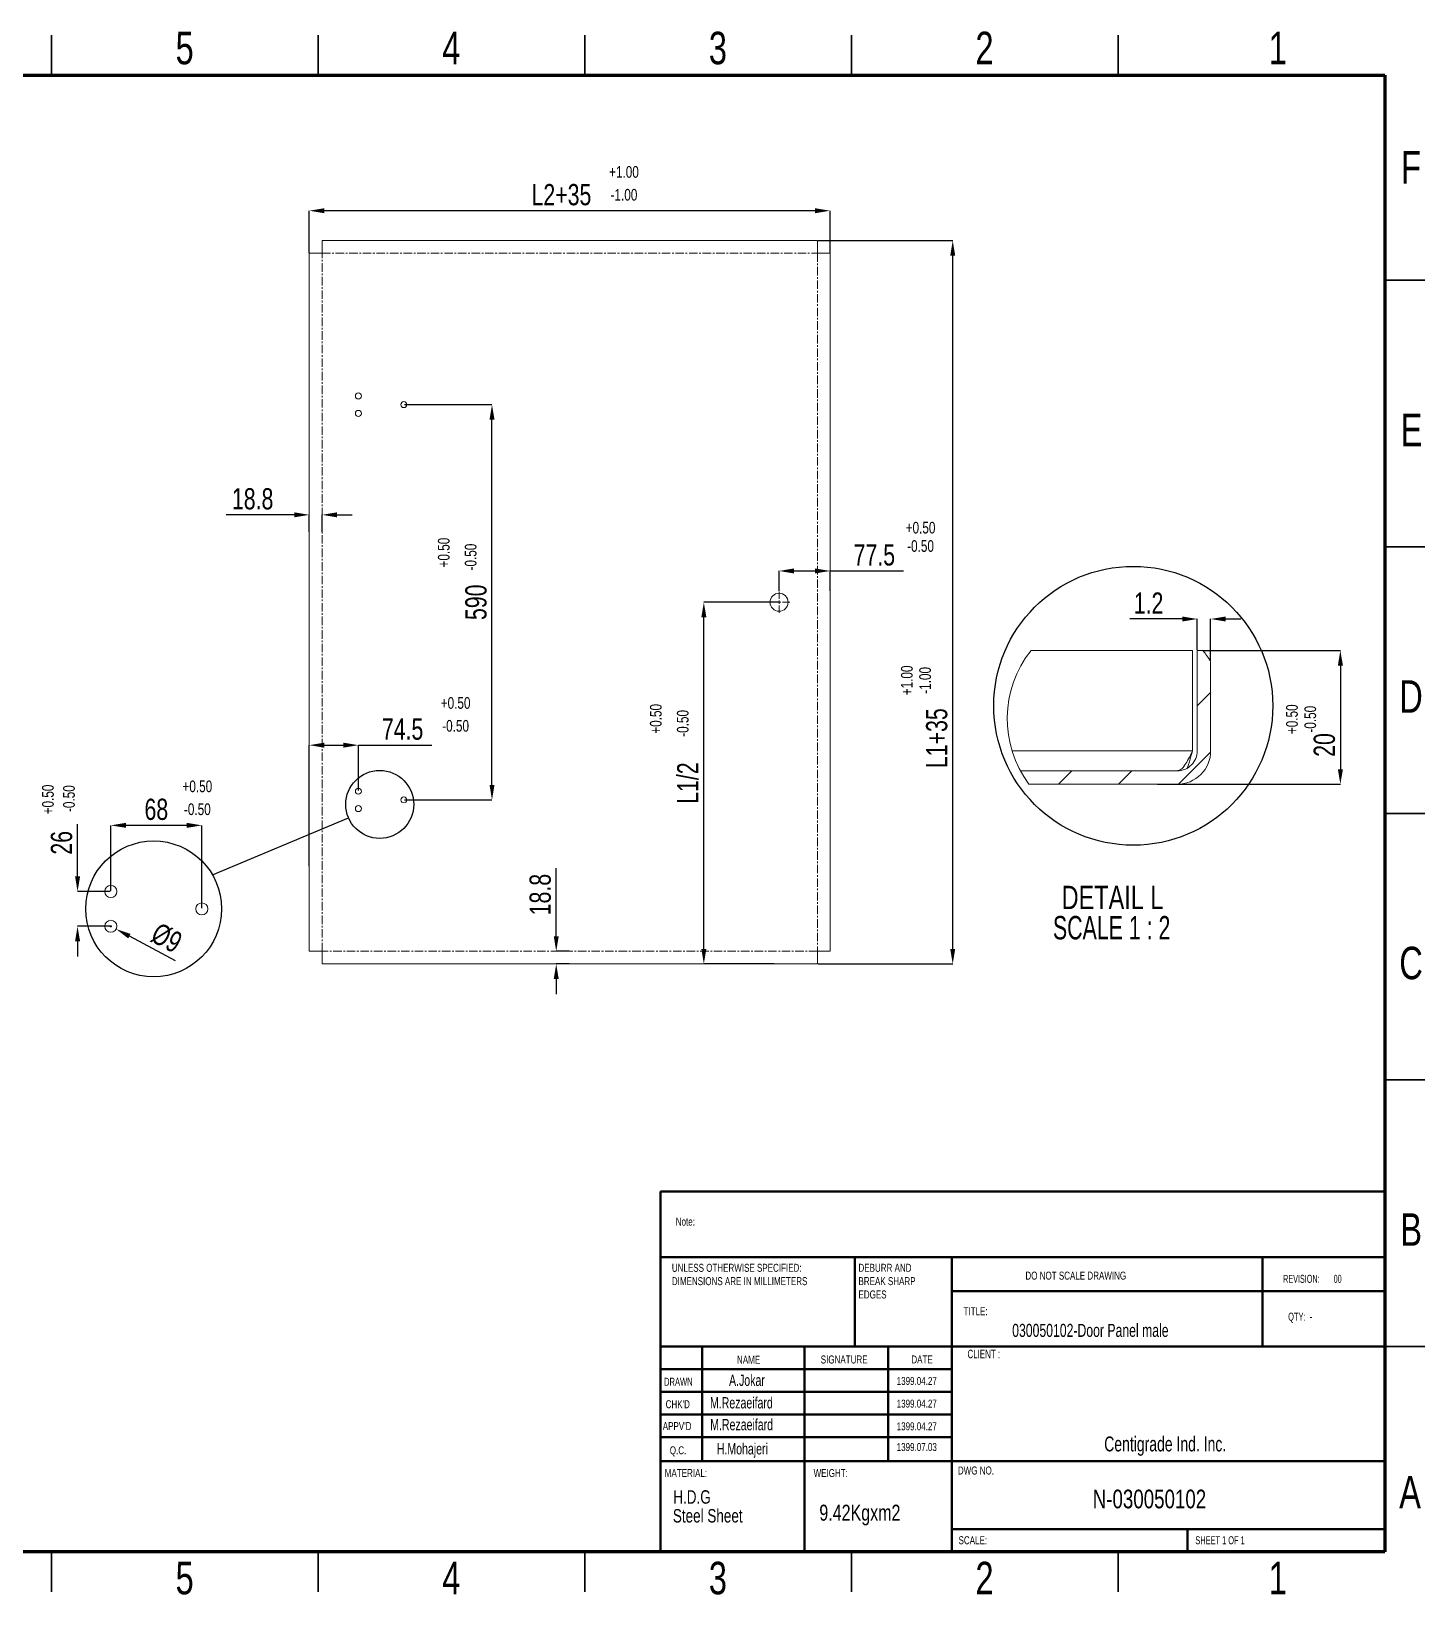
# Model space of a CAD drawing. Header units: millimetres. Extents: x 4737 to 8046, y 1342 to 3680.
# Drawn here: x 5962 to 8046, y 1342 to 3680 of the extents above; entities that cross this region are included whole.
import ezdxf

# ---------------------------------------------------------------- set-up
doc = ezdxf.new("R2010")
doc.units = ezdxf.units.MM
doc.linetypes.add('CENTERX2', pattern=[20.32, 12.7, -2.54, 2.54, -2.54])
doc.styles.add('SLDTEXTSTYLE0', font='TXT', dxfattribs={"width": 0.75})
doc.styles.add('SLDTEXTSTYLE1', font='TXT', dxfattribs={"width": 0.686449})
doc.styles.add('SLDTEXTSTYLE2', font='TXT', dxfattribs={"width": 0.652778})
doc.styles.add('SLDTEXTSTYLE3', font='TXT', dxfattribs={"width": 0.692308})
doc.styles.add('SLDTEXTSTYLE4', font='TXT', dxfattribs={"width": 0.7})
doc.styles.add('SLDTEXTSTYLE5', font='TXT', dxfattribs={"width": 0.678571})
doc.styles.add('SLDTEXTSTYLE6', font='TXT', dxfattribs={"width": 0.681818})
doc.dimstyles.new('SLDDIMSTYLE30', dxfattribs={"dimscale": 15, "dimtxt": 2.116667, "dimasz": 1.5, "dimexe": 0, "dimexo": 0.0625, "dimgap": 0.529167, "dimtad": 1, "dimdec": 0, "dimrnd": 1e-09, "dimzin": 12, "dimdsep": 46, "dimtxsty": 'SLDTEXTSTYLE0', "dimcen": 0.09, "dimadec": 0, "dimazin": 3, "dimtfac": 1, "dimtdec": 0, "dimtofl": 0, "dimtmove": 0, "dimatfit": 3, "dimfxl": 1, "dimfrac": 2, "dimtolj": 1, "dimtzin": 12, "dimarcsym": 0})

# ---------------------------------------------------------------- blocks, each defined once
blk = doc.blocks.new('SW_HATCH_5')
at = {"color": 0, "linetype": 'Continuous', "lineweight": 18}
for p, q in [((10.39, 5.89), (11.39, 6.89)), ((8.98, 0), (11.38, 2.4)), ((0, 0), (1, 1)), ((4.49, 0), (5.49, 1))]:
    blk.add_line(p, q, dxfattribs=at)
blk = doc.blocks.new('SW_NOTE_33')
at = {"color": 0, "linetype": 'Continuous', "lineweight": 0, "char_height": 3.5, "attachment_point": 2}
for s, insert, style in [('DETAIL L', (8.86, 4.51), 'SLDTEXTSTYLE0'), ('SCALE 1 : 2', (8.73, -0.01), 'SLDTEXTSTYLE6')]:
    blk.add_mtext(s, dxfattribs=dict(at, insert=insert, style=style))
blk = doc.blocks.new('SW_CENTERMARKSYMBOL_23')
at = {"color": 0, "linetype": 'Continuous', "lineweight": 0}
for p, q in [((-0.25, 0), (-0.8, 0)), ((0, 0), (-0.125, 0)), ((0, 0.25), (0, 0.8)), ((0, 0), (0, 0.125)), ((0, 0), (0, -0.125)), ((0, 0), (0.125, 0)), ((0.25, 0), (0.8, 0)), ((0, -0.25), (0, -0.8))]:
    blk.add_line(p, q, dxfattribs=at)
blk = doc.blocks.new('SW_NOTE_62')
at = {"color": 0, "linetype": 'Continuous', "lineweight": 0, "char_height": 1.5, "attachment_point": 1, "style": 'SLDTEXTSTYLE0'}
for s, insert in [('UNLESS OTHERWISE SPECIFIED:', (0, 1.93)), ('DIMENSIONS ARE IN MILLIMETERS', (0, -0.57))]:
    blk.add_mtext(s, dxfattribs=dict(at, insert=insert))
blk = doc.blocks.new('SW_NOTE_63')
at = {"color": 0, "linetype": 'Continuous', "lineweight": 0, "char_height": 1.5, "attachment_point": 1, "style": 'SLDTEXTSTYLE0'}
for s, insert in [('DEBURR AND', (0, 1.93)), ('BREAK SHARP', (0, -0.57)), ('EDGES', (0, -3.07))]:
    blk.add_mtext(s, dxfattribs=dict(at, insert=insert))
blk = doc.blocks.new('*D41')
at = {"color": 0, "lineweight": -2, "transparency": 16777216}
for p, q in [((7080.4, 2843.1), (7080.4, 2873)), ((7102.9, 2873), (7134.1, 2873)), ((7156.6, 2843.1), (7156.6, 2873)), ((7156.6, 2873), (7266.5, 2873))]:
    blk.add_line(p, q, dxfattribs=at)
at = {"color": 0, "transparency": 16777216}
for points in [[(7102.9, 2876.8), (7102.9, 2869.3), (7080.4, 2873)], [(7134.1, 2876.8), (7134.1, 2869.3), (7156.6, 2873)]]:
    blk.add_solid(points, dxfattribs=at)
at = {"layer": 'Defpoints', "color": 0, "transparency": 16777216}
for p in [(7156.6, 2873), (7080.4, 2842.2), (7156.6, 2842.2)]:
    blk.add_point(p, dxfattribs=at)
at = {"color": 0, "transparency": 16777216, "insert": (7222.8, 2896.8), "char_height": 31.75, "attachment_point": 5, "style": 'SLDTEXTSTYLE0'}
blk.add_mtext('\\A1;77.5', dxfattribs=at)
blk = doc.blocks.new('*D42')
at = {"color": 0, "lineweight": -2, "transparency": 16777216}
for p, q in [((7080.7, 2826.2), (6967.9, 2826.2)), ((6967.9, 2307.9), (6967.9, 2803.7)), ((7073.2, 2285.4), (6967.9, 2285.4))]:
    blk.add_line(p, q, dxfattribs=at)
at = {"color": 0, "transparency": 16777216}
for points in [[(6964.2, 2803.7), (6971.7, 2803.7), (6967.9, 2826.2)], [(6964.2, 2307.9), (6971.7, 2307.9), (6967.9, 2285.4)]]:
    blk.add_solid(points, dxfattribs=at)
at = {"layer": 'Defpoints', "color": 0, "transparency": 16777216}
for p in [(6967.9, 2826.2), (7081.6, 2826.2), (7074.1, 2285.4)]:
    blk.add_point(p, dxfattribs=at)
at = {"color": 0, "transparency": 16777216, "insert": (6944.1, 2555.8), "char_height": 31.75, "attachment_point": 5, "rotation": 90, "style": 'SLDTEXTSTYLE0'}
blk.add_mtext('\\A1;L1/2', dxfattribs=at)
blk = doc.blocks.new('*D44')
at = {"color": 0, "lineweight": -2, "transparency": 16777216}
for p, q in [((6378.1, 2431.7), (6378.1, 2612.5)), ((6400.6, 2612.5), (6428.9, 2612.5)), ((6451.4, 2544.6), (6451.4, 2612.5)), ((6451.4, 2612.5), (6561.2, 2612.5))]:
    blk.add_line(p, q, dxfattribs=at)
at = {"color": 0, "transparency": 16777216}
for points in [[(6400.6, 2616.3), (6400.6, 2608.8), (6378.1, 2612.5)], [(6428.9, 2616.3), (6428.9, 2608.8), (6451.4, 2612.5)]]:
    blk.add_solid(points, dxfattribs=at)
at = {"layer": 'Defpoints', "color": 0, "transparency": 16777216}
for p in [(6378.1, 2612.5), (6451.4, 2543.7), (6378.1, 2430.7)]:
    blk.add_point(p, dxfattribs=at)
at = {"color": 0, "transparency": 16777216, "insert": (6517.5, 2636.3), "char_height": 31.75, "attachment_point": 5, "style": 'SLDTEXTSTYLE0'}
blk.add_mtext('\\A1;74.5', dxfattribs=at)
blk = doc.blocks.new('*D45')
at = {"color": 0, "lineweight": -2, "transparency": 16777216}
for p, q in [((6081.4, 2394.7), (6081.4, 2492.6)), ((6194.9, 2492.6), (6103.9, 2492.6)), ((6217.4, 2368.7), (6217.4, 2492.6))]:
    blk.add_line(p, q, dxfattribs=at)
at = {"color": 0, "transparency": 16777216}
for points in [[(6103.9, 2496.4), (6103.9, 2488.9), (6081.4, 2492.6)], [(6194.9, 2496.4), (6194.9, 2488.9), (6217.4, 2492.6)]]:
    blk.add_solid(points, dxfattribs=at)
at = {"layer": 'Defpoints', "color": 0, "transparency": 16777216}
for p in [(6081.4, 2492.6), (6081.4, 2393.7), (6217.4, 2367.7)]:
    blk.add_point(p, dxfattribs=at)
at = {"color": 0, "transparency": 16777216, "insert": (6149.4, 2516.4), "char_height": 31.75, "attachment_point": 5, "style": 'SLDTEXTSTYLE0'}
blk.add_mtext('\\A1;68', dxfattribs=at)
blk = doc.blocks.new('*D46')
at = {"color": 0, "lineweight": -2, "transparency": 16777216}
for p, q in [((6031.6, 2416.2), (6031.6, 2494.3)), ((6080.4, 2393.7), (6031.6, 2393.7)), ((6080.4, 2341.7), (6031.6, 2341.7)), ((6031.6, 2319.2), (6031.6, 2296.7))]:
    blk.add_line(p, q, dxfattribs=at)
at = {"color": 0, "transparency": 16777216}
for points in [[(6027.9, 2416.2), (6035.4, 2416.2), (6031.6, 2393.7)], [(6027.9, 2319.2), (6035.4, 2319.2), (6031.6, 2341.7)]]:
    blk.add_solid(points, dxfattribs=at)
at = {"layer": 'Defpoints', "color": 0, "transparency": 16777216}
for p in [(6031.6, 2393.7), (6081.4, 2393.7), (6081.4, 2341.7)]:
    blk.add_point(p, dxfattribs=at)
at = {"color": 0, "transparency": 16777216, "insert": (6007.8, 2466.5), "char_height": 31.75, "attachment_point": 5, "rotation": 90, "style": 'SLDTEXTSTYLE0'}
blk.add_mtext('\\A1;26', dxfattribs=at)
blk = doc.blocks.new('*D47')
at = {"color": 0, "lineweight": -2, "transparency": 16777216}
for p, q in [((6080, 2341.7), (6082.7, 2341.7)), ((6081.4, 2340.4), (6081.4, 2343.1)), ((6178, 2290), (6109.2, 2326.9))]:
    blk.add_line(p, q, dxfattribs=at)
at = {"color": 0, "transparency": 16777216}
blk.add_solid([(6110.9, 2330.2), (6107.4, 2323.5), (6089.3, 2337.5)], dxfattribs=at)
at = {"layer": 'Defpoints', "color": 0, "transparency": 16777216}
for p in [(6073.5, 2346), (6089.3, 2337.5)]:
    blk.add_point(p, dxfattribs=at)
at = {"color": 0, "transparency": 16777216, "insert": (6164.7, 2324.1), "char_height": 31.75, "attachment_point": 5, "rotation": 331.8087, "style": 'SLDTEXTSTYLE0'}
blk.add_mtext('\\A1;%%C9', dxfattribs=at)
blk = doc.blocks.new('*D48')
at = {"color": 0, "lineweight": -2, "transparency": 16777216}
for p, q in [((7683.1, 2801.2), (7605, 2801.2)), ((7705.6, 2755), (7705.6, 2801.2)), ((7725.6, 2738.7), (7725.6, 2801.2)), ((7748.1, 2801.2), (7770.6, 2801.2))]:
    blk.add_line(p, q, dxfattribs=at)
at = {"color": 0, "transparency": 16777216}
for points in [[(7683.1, 2804.9), (7683.1, 2797.4), (7705.6, 2801.2)], [(7748.1, 2804.9), (7748.1, 2797.4), (7725.6, 2801.2)]]:
    blk.add_solid(points, dxfattribs=at)
at = {"layer": 'Defpoints', "color": 0, "transparency": 16777216}
for p in [(7705.6, 2801.2), (7705.6, 2754.1), (7725.6, 2737.7)]:
    blk.add_point(p, dxfattribs=at)
at = {"color": 0, "transparency": 16777216, "insert": (7632.8, 2825), "char_height": 31.75, "attachment_point": 5, "style": 'SLDTEXTSTYLE0'}
blk.add_mtext('\\A1;1.2', dxfattribs=at)
blk = doc.blocks.new('*D49')
at = {"color": 0, "lineweight": -2, "transparency": 16777216}
for p, q in [((7715.1, 2754.1), (7919.5, 2754.1)), ((7919.5, 2731.6), (7919.5, 2576.6)), ((7646.3, 2554.1), (7919.5, 2554.1))]:
    blk.add_line(p, q, dxfattribs=at)
at = {"color": 0, "transparency": 16777216}
for points in [[(7915.8, 2731.6), (7923.3, 2731.6), (7919.5, 2754.1)], [(7915.8, 2576.6), (7923.3, 2576.6), (7919.5, 2554.1)]]:
    blk.add_solid(points, dxfattribs=at)
at = {"layer": 'Defpoints', "color": 0, "transparency": 16777216}
for p in [(7714.1, 2754.1), (7645.3, 2554.1), (7919.5, 2554.1)]:
    blk.add_point(p, dxfattribs=at)
at = {"color": 0, "transparency": 16777216, "insert": (7895.7, 2612.8), "char_height": 31.75, "attachment_point": 5, "rotation": 90, "style": 'SLDTEXTSTYLE0'}
blk.add_mtext('\\A1;20', dxfattribs=at)
blk = doc.blocks.new('*D50')
at = {"color": 0, "lineweight": -2, "transparency": 16777216}
for p, q in [((6747.2, 2326.9), (6747.2, 2428.8)), ((6766.4, 2304.4), (6747.2, 2304.4)), ((6766.4, 2285.4), (6747.2, 2285.4)), ((6747.2, 2262.9), (6747.2, 2240.4))]:
    blk.add_line(p, q, dxfattribs=at)
at = {"color": 0, "transparency": 16777216}
for points in [[(6743.5, 2326.9), (6751, 2326.9), (6747.2, 2304.4)], [(6743.5, 2262.9), (6751, 2262.9), (6747.2, 2285.4)]]:
    blk.add_solid(points, dxfattribs=at)
at = {"layer": 'Defpoints', "color": 0, "transparency": 16777216}
for p in [(6747.2, 2304.4), (6767.4, 2304.4), (6767.4, 2285.4)]:
    blk.add_point(p, dxfattribs=at)
at = {"color": 0, "transparency": 16777216, "insert": (6723.4, 2389.1), "char_height": 31.75, "attachment_point": 5, "rotation": 90, "style": 'SLDTEXTSTYLE0'}
blk.add_mtext('\\A1;18.8', dxfattribs=at)
blk = doc.blocks.new('*D51')
at = {"color": 0, "lineweight": -2, "transparency": 16777216}
for p, q in [((6355.6, 2956.9), (6253.7, 2956.9)), ((6378.1, 2931.4), (6378.1, 2956.9)), ((6397.1, 2931.4), (6397.1, 2956.9)), ((6419.6, 2956.9), (6442.1, 2956.9))]:
    blk.add_line(p, q, dxfattribs=at)
at = {"color": 0, "transparency": 16777216}
for points in [[(6355.6, 2960.7), (6355.6, 2953.2), (6378.1, 2956.9)], [(6419.6, 2960.7), (6419.6, 2953.2), (6397.1, 2956.9)]]:
    blk.add_solid(points, dxfattribs=at)
at = {"layer": 'Defpoints', "color": 0, "transparency": 16777216}
for p in [(6378.1, 2956.9), (6378.1, 2930.5), (6397.1, 2930.5)]:
    blk.add_point(p, dxfattribs=at)
at = {"color": 0, "transparency": 16777216, "insert": (6293.4, 2980.7), "char_height": 31.75, "attachment_point": 5, "style": 'SLDTEXTSTYLE0'}
blk.add_mtext('\\A1;18.8', dxfattribs=at)
blk = doc.blocks.new('*D52')
at = {"color": 0, "lineweight": -2, "transparency": 16777216}
for p, q in [((6520.3, 3121.7), (6651.2, 3121.7)), ((6651.2, 2553.2), (6651.2, 3099.2)), ((6520.3, 2530.7), (6651.2, 2530.7))]:
    blk.add_line(p, q, dxfattribs=at)
at = {"color": 0, "transparency": 16777216}
for points in [[(6647.5, 3099.2), (6655, 3099.2), (6651.2, 3121.7)], [(6647.5, 2553.2), (6655, 2553.2), (6651.2, 2530.7)]]:
    blk.add_solid(points, dxfattribs=at)
at = {"layer": 'Defpoints', "color": 0, "transparency": 16777216}
for p in [(6519.4, 3121.7), (6651.2, 3121.7), (6519.4, 2530.7)]:
    blk.add_point(p, dxfattribs=at)
at = {"color": 0, "transparency": 16777216, "insert": (6627.4, 2826.2), "char_height": 31.75, "attachment_point": 5, "rotation": 90, "style": 'SLDTEXTSTYLE0'}
blk.add_mtext('\\A1;590', dxfattribs=at)
blk = doc.blocks.new('*D53')
at = {"color": 0, "lineweight": -2, "transparency": 16777216}
for p, q in [((6378.1, 3348.9), (6378.1, 3411.7)), ((7134.1, 3411.7), (6400.6, 3411.7)), ((7156.6, 3348.9), (7156.6, 3411.7))]:
    blk.add_line(p, q, dxfattribs=at)
at = {"color": 0, "transparency": 16777216}
for points in [[(6400.6, 3415.4), (6400.6, 3407.9), (6378.1, 3411.7)], [(7134.1, 3415.4), (7134.1, 3407.9), (7156.6, 3411.7)]]:
    blk.add_solid(points, dxfattribs=at)
at = {"layer": 'Defpoints', "color": 0, "transparency": 16777216}
for p in [(6378.1, 3411.7), (6378.1, 3348), (7156.6, 3348)]:
    blk.add_point(p, dxfattribs=at)
at = {"color": 0, "transparency": 16777216, "insert": (6755, 3435.5), "char_height": 31.75, "attachment_point": 5, "style": 'SLDTEXTSTYLE0'}
blk.add_mtext('\\A1;L2+35', dxfattribs=at)
blk = doc.blocks.new('*D54')
at = {"color": 0, "lineweight": -2, "transparency": 16777216}
for p, q in [((7138.6, 3367), (7340, 3367)), ((7340, 2307.9), (7340, 3344.5)), ((7138.6, 2285.4), (7340, 2285.4))]:
    blk.add_line(p, q, dxfattribs=at)
at = {"color": 0, "transparency": 16777216}
for points in [[(7336.2, 3344.5), (7343.7, 3344.5), (7340, 3367)], [(7336.2, 2307.9), (7343.7, 2307.9), (7340, 2285.4)]]:
    blk.add_solid(points, dxfattribs=at)
at = {"layer": 'Defpoints', "color": 0, "transparency": 16777216}
for p in [(7137.7, 3367), (7340, 3367), (7137.7, 2285.4)]:
    blk.add_point(p, dxfattribs=at)
at = {"color": 0, "transparency": 16777216, "insert": (7316.2, 2623), "char_height": 31.75, "attachment_point": 5, "rotation": 90, "style": 'SLDTEXTSTYLE0'}
blk.add_mtext('\\A1;L1+35', dxfattribs=at)

msp = doc.modelspace()

# ---------------------------------------------------------------- linework, layer by layer
at = {"linetype": 'Continuous', "lineweight": 35}
for p, q in [((5992.9, 3614.6), (5992.9, 3674.4)), ((6391.5, 3674.4), (6391.5, 3614.6)), ((6391.5, 3614.6), (6391.5, 3674.4)), ((6790.1, 3614.6), (6790.1, 3674.4)), ((7188.7, 3614.6), (7188.7, 3674.4)), ((7587.3, 3614.6), (7587.3, 3674.4)), ((7985.8, 3307.7), (8045.6, 3307.7)), ((7985.8, 2909.1), (8045.6, 2909.1)), ((8045.6, 2510.5), (7985.8, 2510.5)), ((7985.8, 2510.5), (8045.6, 2510.5)), ((7985.8, 2112), (8045.6, 2112)), ((7985.8, 1713.4), (8045.6, 1713.4)), ((5992.9, 1406.5), (5992.9, 1346.7)), ((6391.5, 1346.7), (6391.5, 1406.5)), ((6391.5, 1406.5), (6391.5, 1346.7)), ((6790.1, 1406.5), (6790.1, 1346.7)), ((7188.7, 1406.5), (7188.7, 1346.7)), ((7587.3, 1406.5), (7587.3, 1346.7))]:
    msp.add_line(p, q, dxfattribs=at)
at = {"linetype": 'Continuous', "lineweight": 70}
for p, q in [((4797.2, 3614.6), (7985.8, 3614.6)), ((7985.8, 3614.6), (7985.8, 1406.5)), ((7985.8, 1406.5), (4797.2, 1406.5))]:
    msp.add_line(p, q, dxfattribs=at)
at = {"color": 7, "linetype": 'Continuous', "lineweight": 20}
for p, q in [((6397.1, 3348), (6397.1, 3367)), ((7137.7, 3367), (6397.1, 3367)), ((7137.7, 3348), (7137.7, 3367)), ((6378.1, 3348), (6378.1, 2304.4)), ((6397.1, 3348), (6378.1, 3348)), ((7137.7, 3348), (7156.6, 3348)), ((7156.6, 2304.4), (7156.6, 3348)), ((7698.5, 2754.1), (7457, 2754.1)), ((7698.5, 2604.1), (7698.5, 2754.1)), ((7705.6, 2604.1), (7705.6, 2754.1)), ((7714.1, 2754.1), (7705.6, 2754.1)), ((7725.6, 2604.1), (7725.6, 2737.7)), ((7698.5, 2604.1), (7428.7, 2604.1)), ((7675.6, 2574.1), (7441.2, 2574.1)), ((7675.6, 2554.1), (7454, 2554.1)), ((6397.1, 2304.4), (6378.1, 2304.4)), ((6397.1, 2304.4), (6397.1, 2285.4)), ((7137.7, 2304.4), (7156.6, 2304.4)), ((7137.7, 2304.4), (7137.7, 2285.4)), ((6397.1, 2285.4), (7137.7, 2285.4))]:
    msp.add_line(p, q, dxfattribs=at)
at = {"color": 7, "linetype": 'CENTERX2', "lineweight": 20}
for p, q in [((6397.1, 3348), (7137.7, 3348)), ((6397.1, 2304.4), (6397.1, 3348)), ((7137.7, 3348), (7137.7, 2304.4)), ((7137.7, 2304.4), (6397.1, 2304.4))]:
    msp.add_line(p, q, dxfattribs=at)
msp.add_line((6233.5, 2418.5), (6436.5, 2504.1))
at = {"linetype": 'Continuous', "lineweight": 50}
for p, q in [((6903.3, 1945.3), (7985.8, 1945.3)), ((6903.3, 1945.3), (6903.3, 1846.9)), ((6903.3, 1846.9), (7985.8, 1846.9)), ((6903.3, 1846.9), (6903.3, 1408.5)), ((7193.5, 1846.9), (7193.5, 1713.4)), ((7338.5, 1846.9), (7338.5, 1406.5)), ((7803.2, 1713.4), (7803.2, 1846.9)), ((7985.8, 1796.1), (7338.5, 1796.1)), ((7985.8, 1713.4), (6903.3, 1713.4)), ((6965.5, 1713.4), (6965.5, 1542)), ((7118.4, 1713.4), (7118.4, 1408.5)), ((7243.7, 1713.4), (7243.7, 1542)), ((7338.5, 1408.5), (7338.5, 1713.4)), ((7338.5, 1679.5), (6903.3, 1679.5)), ((7338.5, 1645.6), (6903.3, 1645.6)), ((7338.5, 1611.7), (6903.3, 1611.7)), ((7338.5, 1577.9), (6903.3, 1577.9)), ((6986.2, 1542), (6903.3, 1542)), ((6986.2, 1542), (7985.8, 1542)), ((7338.5, 1440.4), (7985.8, 1440.4)), ((7690.9, 1406.5), (7690.9, 1440.4))]:
    msp.add_line(p, q, dxfattribs=at)
at = {"color": 7, "linetype": 'Continuous', "lineweight": 20}
for centre, radius in [((6451.4, 3134.7), 4.5), ((6451.4, 3108.7), 4.5), ((6519.4, 3121.7), 4.5), ((7080.4, 2826.2), 13.5), ((6451.4, 2543.7), 4.5), ((6519.4, 2530.7), 4.5), ((6451.4, 2517.7), 4.5), ((6081.4, 2393.7), 9), ((6217.4, 2367.7), 9), ((6081.4, 2341.7), 9)]:
    msp.add_circle(centre, radius, dxfattribs=at)
for centre, radius in [((7609.9, 2671.4), 208.5), ((6483.4, 2523.9), 50.8), ((6145.4, 2367.7), 101.6)]:
    msp.add_circle(centre, radius)
for centre, radius, start, end in [((7585.6, 2652.1), 164.1, 141.5815, 216.683), ((7585.6, 2652.2), 164, 31.436, 38.42), ((7675.6, 2604.1), 50, 269.9999, 0.0002), ((7675.6, 2604.1), 30, 269.9996, 0.0006)]:
    msp.add_arc(centre, radius, start, end, dxfattribs=at)
for points, knots in [([(7675.6, 2574.1), (7677.1, 2574.5), (7681.3, 2575.4), (7686.3, 2581.5), (7691.5, 2589.8), (7695.5, 2597.8), (7697.9, 2602.7), (7698.5, 2604.1)], [0, 0, 0, 0, 0.12134, 0.317425, 0.578326, 0.884658, 1, 1, 1, 1]), ([(7690.8, 2578.9), (7690.8, 2579), (7693, 2584.6), (7695.3, 2593.1), (7697.7, 2601.4), (7698.5, 2604.1)], [0, 0, 0, 0, 0.02263, 0.676482, 1, 1, 1, 1])]:
    msp.add_open_spline(points, degree=3, knots=knots, dxfattribs=at)

# ---------------------------------------------------------------- block references
for name, p, xscale, yscale, zscale in [('SW_CENTERMARKSYMBOL_23', (7080.4, 2826.2), 19.99999999999924, 19.99999999999924, 19.99999999999924), ('SW_HATCH_5', (7497.9, 2554.1), 19.99999999999924, 19.99999999999924, 19.99999999999924), ('SW_NOTE_33', (7490.3, 2357.2), 9.999999999999622, 9.999999999999622, 9.999999999999622)]:
    msp.add_blockref(name, p, dxfattribs=dict(at, xscale=xscale, yscale=yscale, zscale=zscale))
at = {"linetype": 'Continuous', "lineweight": 0, "xscale": 7.971609538086153, "yscale": 7.971609538086153, "zscale": 7.971609538086153}
for name, p in [('SW_NOTE_62', (6920.1, 1821.6)), ('SW_NOTE_63', (7199.1, 1821.6))]:
    msp.add_blockref(name, p, dxfattribs=at)

# ---------------------------------------------------------------- texts
at = {"linetype": 'Continuous', "lineweight": 0}
for s, insert, char_height, attachment_point, style in [('5', (6191.7, 3679.3), 48.6, 2, 'SLDTEXTSTYLE0'), ('4', (6590.3, 3679.3), 48.6, 2, 'SLDTEXTSTYLE0'), ('3', (6988.9, 3679.3), 48.6, 2, 'SLDTEXTSTYLE0'), ('2', (7387.5, 3679.3), 48.6, 2, 'SLDTEXTSTYLE0'), ('1', (7825.9, 3679.3), 48.6, 2, 'SLDTEXTSTYLE0'), ('F', (8025.2, 3500.8), 48.6, 2, 'SLDTEXTSTYLE0'), ('E', (8025.8, 3108.2), 48.6, 2, 'SLDTEXTSTYLE0'), ('D', (8025.1, 2709.6), 48.6, 2, 'SLDTEXTSTYLE0'), ('C', (8025.2, 2311.1), 48.6, 2, 'SLDTEXTSTYLE0'), ('Note:', (6925.9, 1906), 11.96, 1, 'SLDTEXTSTYLE0'), ('B', (8025.3, 1912.5), 48.6, 2, 'SLDTEXTSTYLE0'), ('DO NOT SCALE DRAWING', (7448.7, 1825.3), 11.957, 1, 'SLDTEXTSTYLE0'), ('REVISION:       00', (7834, 1820.5), 11.957, 1, 'SLDTEXTSTYLE2'), ('TITLE:', (7356.2, 1772.1), 11.96, 1, 'SLDTEXTSTYLE0'), ('QTY:  -', (7841.4, 1763.9), 11.96, 1, 'SLDTEXTSTYLE5'), ('030050102-Door Panel male', (7428.9, 1747.2), 19.53, 1, 'SLDTEXTSTYLE4'), ('CLIENT :', (7362.1, 1708.5), 12.65, 1, 'SLDTEXTSTYLE4'), ('NAME', (7017.5, 1699.4), 11.96, 1, 'SLDTEXTSTYLE0'), ('SIGNATURE', (7142.7, 1699.9), 11.96, 1, 'SLDTEXTSTYLE0'), ('DATE', (7278.1, 1699.9), 11.96, 1, 'SLDTEXTSTYLE0'), ('DRAWN', (6908.4, 1666.6), 11.96, 1, 'SLDTEXTSTYLE1'), ('A.Jokar', (7005.6, 1671.3), 16.87, 1, 'SLDTEXTSTYLE4'), ('1399.04.27', (7256.2, 1667.8), 11.96, 1, 'SLDTEXTSTYLE0'), ('M.Rezaeifard', (6977.1, 1637.6), 16.873, 1, 'SLDTEXTSTYLE4'), ("CHK'D", (6910.8, 1633), 11.96, 1, 'SLDTEXTSTYLE0'), ('1399.04.27', (7256.2, 1633.9), 11.96, 1, 'SLDTEXTSTYLE0'), ("APPV'D", (6906.5, 1600.3), 11.96, 1, 'SLDTEXTSTYLE0'), ('M.Rezaeifard', (6977.4, 1605), 16.873, 1, 'SLDTEXTSTYLE4'), ('1399.04.27', (7256.2, 1600), 11.96, 1, 'SLDTEXTSTYLE0'), ('H.Mohajeri', (6987.3, 1568.8), 16.87, 1, 'SLDTEXTSTYLE4'), ('1399.07.03', (7256.2, 1569), 11.96, 1, 'SLDTEXTSTYLE0'), ('Centigrade Ind. Inc.', (7566.5, 1578.8), 22.321, 1, 'SLDTEXTSTYLE4'), ('Q.C.', (6917, 1564.1), 11.96, 1, 'SLDTEXTSTYLE0'), ('MATERIAL:', (6909.5, 1530.1), 11.96, 1, 'SLDTEXTSTYLE0'), ('WEIGHT:', (7132, 1530.1), 11.95, 1, 'SLDTEXTSTYLE0'), ('DWG NO.', (7347.7, 1533.9), 11.96, 1, 'SLDTEXTSTYLE0'), ('A', (8023.7, 1519.9), 48.6, 2, 'SLDTEXTSTYLE0'), ('N-030050102', (7549.3, 1499.3), 27.901, 1, 'SLDTEXTSTYLE0'), ('9.42Kgxm2', (7140.6, 1476.8), 23.89, 1, 'SLDTEXTSTYLE0'), ('SCALE:', (7348.7, 1429.6), 11.96, 1, 'SLDTEXTSTYLE0'), ('SHEET 1 OF 1', (7702.7, 1429.6), 11.957, 1, 'SLDTEXTSTYLE3'), ('5', (6191.7, 1391.4), 48.6, 2, 'SLDTEXTSTYLE0'), ('4', (6590.3, 1391.4), 48.6, 2, 'SLDTEXTSTYLE0'), ('3', (6988.9, 1391.4), 48.6, 2, 'SLDTEXTSTYLE0'), ('2', (7387.5, 1391.4), 48.6, 2, 'SLDTEXTSTYLE0'), ('1', (7825.9, 1391.4), 48.6, 2, 'SLDTEXTSTYLE0')]:
    msp.add_mtext(s, dxfattribs=dict(at, insert=insert, char_height=char_height, attachment_point=attachment_point, style=style))
at = {"color": 7, "linetype": 'Continuous', "lineweight": 18, "char_height": 17.53, "attachment_point": 2, "style": 'SLDTEXTSTYLE0'}
for s, insert in [('\\A1;+1.00', (6848.5, 3478.5)), ('\\A1;-1.00', (6848.5, 3444.3)), ('\\A1;+0.50', (7291.9, 2946.5)), ('\\A1;-0.50', (7291.9, 2919.1)), ('\\A1;+0.50', (6596.8, 2684.4)), ('\\A1;-0.50', (6596.8, 2650.2)), ('\\A1;+0.50', (6210.7, 2559.7)), ('\\A1;-0.50', (6210.7, 2525.5))]:
    msp.add_mtext(s, dxfattribs=dict(at, insert=insert))
at = {"color": 7, "linetype": 'Continuous', "lineweight": 18, "char_height": 17.53, "attachment_point": 2, "rotation": 90, "style": 'SLDTEXTSTYLE0'}
for s, insert in [('\\A1;+0.50', (6570.3, 2900.5)), ('\\A1;-0.50', (6610.5, 2893.8)), ('\\A1;+1.00', (7262.6, 2709.4)), ('\\A1;-1.00', (7289.9, 2709.4)), ('\\A1;+0.50', (6887.3, 2651.9)), ('\\A1;+0.50', (7838.3, 2651.3)), ('\\A1;-0.50', (7865.7, 2651.3)), ('\\A1;-0.50', (6927.6, 2645.1)), ('\\A1;+0.50', (5978.5, 2531.3)), ('\\A1;-0.50', (6010, 2532.6))]:
    msp.add_mtext(s, dxfattribs=dict(at, insert=insert))
at = {"color": 7, "linetype": 'Continuous', "lineweight": 0, "attachment_point": 1, "style": 'SLDTEXTSTYLE0'}
for s, insert, char_height in [('H.D.G', (6922.2, 1498.4), 20.11), ('Steel Sheet', (6921.6, 1470.3), 20.111)]:
    msp.add_mtext(s, dxfattribs=dict(at, insert=insert, char_height=char_height))

# ---------------------------------------------------------------- dimensions: what is measured, and where the dimension line sits
for base, p1, p2, text, picture, middle in [((6378.1, 3411.7), (7156.6, 3348), (6378.1, 3348), 'L2+35', '*D53', (6755, 3411.7)), ((6378.1, 2612.5), (6451.4, 2543.7), (6378.1, 2430.7), '74.5', '*D44', (6517.5, 2612.5))]:
    dim = msp.add_linear_dim(base=base, p1=p1, p2=p2, text=text, dimstyle='SLDDIMSTYLE30')
    dim.commit()
    dim.dimension.update_dxf_attribs({"geometry": picture, "text_midpoint": middle, "dimtype": 160})
for base, p1, p2, text, picture, middle in [((7340, 3367), (7137.7, 2285.4), (7137.7, 3367), 'L1+35', '*D54', (7340, 2623)), ((7919.5, 2554.1), (7714.1, 2754.1), (7645.3, 2554.1), '20', '*D49', (7919.5, 2612.8))]:
    dim = msp.add_linear_dim(base=base, p1=p1, p2=p2, angle=90, text=text, dimstyle='SLDDIMSTYLE30')
    dim.commit()
    dim.dimension.update_dxf_attribs({"geometry": picture, "text_midpoint": middle, "dimtype": 160})
for base, p1, p2, text, picture, middle in [((6651.2, 3121.7), (6519.4, 2530.7), (6519.4, 3121.7), '590', '*D52', (6627.4, 2826.2)), ((6967.9, 2826.2), (7074.1, 2285.4), (7081.6, 2826.2), 'L1/2', '*D42', (6944.1, 2555.8)), ((6031.6, 2393.7), (6081.4, 2341.7), (6081.4, 2393.7), '26', '*D46', (6007.8, 2466.5)), ((6747.2, 2304.4), (6767.4, 2285.4), (6767.4, 2304.4), '18.8', '*D50', (6723.4, 2389.1))]:
    dim = msp.add_linear_dim(base=base, p1=p1, p2=p2, angle=90, text=text, dimstyle='SLDDIMSTYLE30')
    dim.commit()
    dim.dimension.update_dxf_attribs({"geometry": picture, "text_midpoint": middle})
for base, p1, p2, text, picture, middle in [((6378.1, 2956.9), (6397.1, 2930.5), (6378.1, 2930.5), '18.8', '*D51', (6293.4, 2980.7)), ((7156.6, 2873), (7080.4, 2842.2), (7156.6, 2842.2), '77.5', '*D41', (7222.8, 2896.8)), ((7705.6, 2801.2), (7725.6, 2737.7), (7705.6, 2754.1), '1.2', '*D48', (7632.8, 2825)), ((6081.4, 2492.6), (6217.4, 2367.7), (6081.4, 2393.7), '68', '*D45', (6149.4, 2516.4))]:
    dim = msp.add_linear_dim(base=base, p1=p1, p2=p2, text=text, dimstyle='SLDDIMSTYLE30')
    dim.commit()
    dim.dimension.update_dxf_attribs({"geometry": picture, "text_midpoint": middle})
dim = msp.add_diameter_dim_2p(p1=(6073.5, 2346), p2=(6089.3, 2337.5), text='%%C9', dimstyle='SLDDIMSTYLE30')
dim.commit()
dim.dimension.update_dxf_attribs({"geometry": '*D47', "text_midpoint": (6164.7, 2324.1)})

doc.saveas('drawing.dxf')
